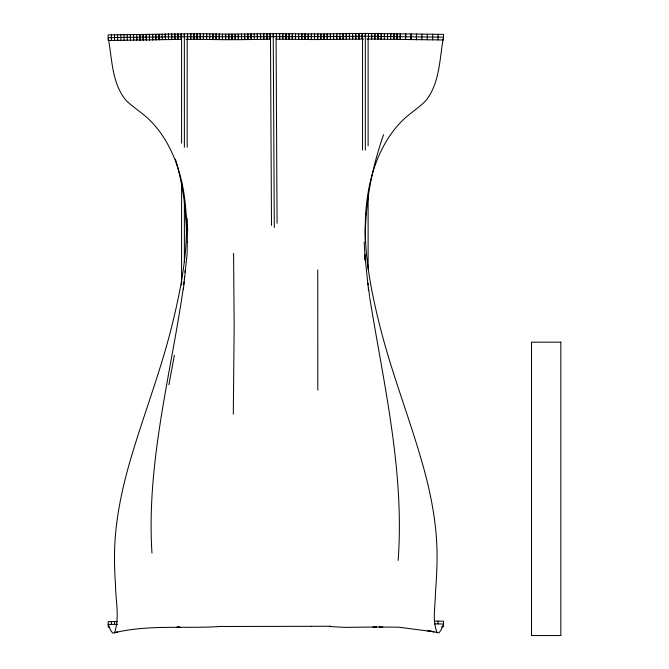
<?xml version="1.0" encoding="UTF-8"?>
<svg xmlns="http://www.w3.org/2000/svg" width="669" height="669" viewBox="0 0 669 669"><rect width="100%" height="100%" fill="white"/><g stroke="black" fill="none" stroke-linecap="round" stroke-linejoin="round"><path stroke-width="1" d="M276.431 39.203L276.439 33.617L282.803 33.634L282.778 39.228L311.336 39.546L311.378 33.96L333.538 33.818L333.622 39.404L317.716 39.563L311.344 39.546L311.369 33.96L308.2 33.935L308.166 39.53L308.208 33.935L282.811 33.634L282.761 39.228L276.431 39.203L276.431 33.617L244.653 34.019L244.737 39.613L270.117 39.228L270.075 33.642L270.117 39.228M365.324 150.057L365.333 33.458L362.155 33.45L362.146 39.036L363.735 39.045M117.719 624.328L108.194 624.428L110.527 630.257L112.693 633.117L114.533 632.815C119.818 617.546 115.67 600.745 115.486 584.923C114.516 570.498 114.081 556.014 114.976 541.572C116.523 516.2 121.691 491.197 128.465 466.745C141.811 419.43 160.067 373.603 171.891 325.828C183.164 280.319 191.827 232.436 182.578 185.756C177.904 163.136 168.789 140.866 153.092 123.614C145.416 114.867 135.272 108.93 126.75 101.144C111.564 83.943 112.283 59.023 108.194 37.707C193.901 35.883 279.617 37.23 365.324 36.251L365.341 33.458L371.696 33.5L371.646 39.086L443.463 39.964L443.514 34.37L371.705 33.5L371.638 39.086L366.896 39.053M421.838 39.78L421.888 34.186M427.248 39.822L427.299 34.236M432.651 39.872L432.701 34.278M438.061 39.914L438.103 34.328M438.078 623.926L438.111 621.133M317.75 269.883L317.825 390.161M295.447 39.371L295.522 33.776M298.658 36.619L298.617 39.412L298.7 33.826M183.356 289.585L187.111 253.852L187.512 224.7M209.732 39.504L209.815 33.918M233.305 414.17L234.175 325.56L233.565 253.267M384.324 39.279L384.424 33.693L384.374 36.486M387.493 39.337L387.594 33.751M365.324 36.251L390.721 36.603L390.771 33.81L390.671 39.396M398.139 560.421C404.67 471.561 383.722 384.558 369.723 297.538M187.596 242.37L187.613 241.81M184.995 272.291L185.154 270.385M184.351 278.998L184.544 277.075M183.732 284.76L184.042 281.875M183.381 287.645C170.562 375.786 146.294 463.157 151.963 553.087M168.906 384.784L174.392 355.239M383.571 134.695C371.462 169.198 364.613 205.667 365.416 242.303M114.533 632.815L117.376 632.08L115.645 632.448C150.107 624.461 185.489 628.852 220.402 626.468M372.867 627.062L376.588 627.004L344.844 627.371L329.441 626.51M181.24 39.387L181.165 33.801L181.232 39.387L178.063 39.429L177.996 33.843L178.071 39.429L108.227 40.5L108.161 34.905L197.096 33.768L197.062 39.354L225.62 39.697L225.662 34.111L244.653 34.019L244.729 39.613L225.629 39.697L225.654 34.111L222.493 34.086L222.451 39.672L222.501 34.086L197.104 33.768L197.054 39.354L185.982 39.354M330.444 626.209L311.344 626.309M117.685 621.534L108.161 621.635L108.219 627.221L109.808 627.204M376.003 627.029L398.615 627.179L433.947 631.795L427.399 630.583L438.973 632.857L441.147 629.855L443.488 623.976L434.482 623.893M225.629 626.485L311.336 626.309M225.62 626.485L220.059 626.435M179.501 627.154L176.967 627.129L180.103 627.179M434.507 621.1L443.514 621.183L443.463 626.769L441.657 626.753M390.721 36.603L443.488 37.171C439.416 58.73 440.051 83.658 425.233 101.354C416.929 109.331 406.827 115.26 399.167 123.949C383.437 141.134 374.172 163.295 369.363 185.865C359.805 232.444 368.393 280.336 379.791 325.761C392.243 375.552 411.669 423.243 424.957 472.782C431.48 497.527 436.171 522.882 436.949 548.505C437.434 563.515 436.472 578.518 435.427 593.487C435.335 606.432 432.107 620.439 437.116 632.757M382.885 627.104L379.147 627.012L379.741 627.045M175.462 159.138C182.796 184.184 186.417 210.267 186.526 236.358M368.51 289.978L364.789 254.479L365.165 260.233M369.589 296.568L368.51 287.904M367.967 283.104L368.176 285.019M365.115 259.346L364.204 242.086M187.211 218.429L187.663 230.379M165.335 36.87L165.276 34.077L165.394 39.663M162.099 34.144L162.216 39.73M339.927 36.494L339.977 39.287L339.877 33.701M254.17 33.86L254.27 39.454M136.727 34.571L136.802 40.165L136.76 37.364M133.549 34.612L133.624 40.199L133.591 37.405M130.447 40.24L130.38 34.654L130.413 37.447M127.202 34.688L127.269 40.274M124.033 34.721L124.1 40.316M120.855 34.763L120.922 40.349M117.685 34.796L117.744 40.383M114.508 34.838L114.575 40.424M111.33 34.872L111.397 40.458M114.508 621.568L114.541 624.361M111.338 621.601L111.363 624.394M184.385 36.569L184.351 33.776L184.385 147.239M276.071 38.493L277.066 223.287M273.261 36.419L273.245 33.626L274.298 227.477M270.485 38.518L271.489 225.411M368.117 38.342L368.117 145.875M368.117 195.992L368.117 269.072M365.324 226.273L365.324 241.927M362.531 38.342L362.531 150.057M187.178 38.651L187.178 147.239M184.385 201.528L184.385 262.089M181.583 38.651L181.583 143.066M181.583 180.647L181.583 285.061M228.823 34.127L228.823 39.714L228.831 34.127M232.001 34.127L231.992 39.714L231.984 34.127M314.53 33.977L314.53 39.563L314.539 33.977M317.708 33.977L317.708 39.563L317.7 33.977M190.732 33.751L190.724 39.337L190.724 33.751M193.91 33.751L193.901 39.337L193.918 33.751M279.617 33.617L279.609 39.212L279.625 33.617M368.51 33.475L368.485 39.061L368.527 33.475M285.981 33.659L285.939 39.254L285.989 33.659M200.274 33.793L200.232 39.387L200.282 33.793M411.084 34.086L411.025 39.68L411.084 34.086M416.486 34.144L416.436 39.73L416.486 34.144M203.46 33.835L203.393 39.421L203.46 33.835M219.332 34.052L219.265 39.638L219.332 34.052M289.167 33.693L289.108 39.287L289.175 33.693M305.039 33.91L304.98 39.496L305.047 33.91M405.682 34.027L405.615 39.622L405.682 34.027M216.162 34.01L216.087 39.596L216.162 34.01M292.345 33.734L292.278 39.32L292.353 33.734M301.87 33.868L301.803 39.454L301.87 33.868M374.883 33.542L374.816 39.128L374.891 33.542M400.279 33.96L400.204 39.546L400.288 33.96M206.637 33.876L206.562 39.463L206.637 33.876M212.993 33.968L212.909 39.555L212.993 33.968M378.06 33.584L377.985 39.17L378.069 33.584M381.238 33.634L381.154 39.228L381.246 33.634M393.941 33.86L393.849 39.446L393.941 33.86M397.11 33.91L397.026 39.496L397.11 33.91M343.055 33.642L333.53 33.818L333.63 39.404L362.155 39.036L362.146 33.45L343.055 33.642L343.147 39.237L343.055 33.642M560.839 342.168L531.504 342.168L531.504 635.55L560.839 635.55L560.839 342.168M168.563 39.596L168.446 34.01L168.563 39.596M159.038 39.797L158.929 34.211L159.038 39.797M171.732 39.538L171.624 33.952L171.732 39.538M155.869 39.864L155.752 34.278L155.86 39.864M152.691 39.923L152.582 34.336L152.683 39.923M346.325 39.178L346.233 33.592L346.316 39.178M336.808 39.346L336.699 33.759L336.8 39.346M257.44 39.396L257.339 33.81L257.44 39.396M251.092 39.504L250.992 33.918L251.092 39.504M247.915 39.563L247.823 33.977L247.915 39.563M174.902 39.479L174.801 33.893L174.902 39.479M149.505 39.981L149.413 34.387L149.505 39.981M330.453 39.454L330.361 33.868L330.444 39.454M260.609 39.346L260.517 33.759L260.609 39.346M146.327 40.031L146.243 34.445L146.327 40.031M349.494 39.128L349.41 33.542L349.486 39.128M327.266 39.496L327.191 33.91L327.258 39.496M263.778 39.295L263.703 33.709L263.778 39.295M143.149 40.073L143.066 34.487L143.149 40.073M139.972 40.123L139.896 34.529L139.972 40.123M352.663 39.095L352.588 33.509L352.655 39.095M266.948 39.262L266.881 33.667L266.939 39.262M241.559 39.655L241.484 34.06L241.551 39.655M324.08 39.53L324.022 33.943L324.072 39.53M238.373 39.68L238.315 34.094L238.365 39.688M355.824 39.061L355.774 33.475L355.816 39.061M320.903 39.555L320.861 33.968L320.894 39.555M358.994 39.045L358.96 33.458L358.977 39.045M235.187 39.705L235.154 34.119L235.179 39.705M187.571 39.346L187.537 33.751L187.563 39.346"/></g></svg>
